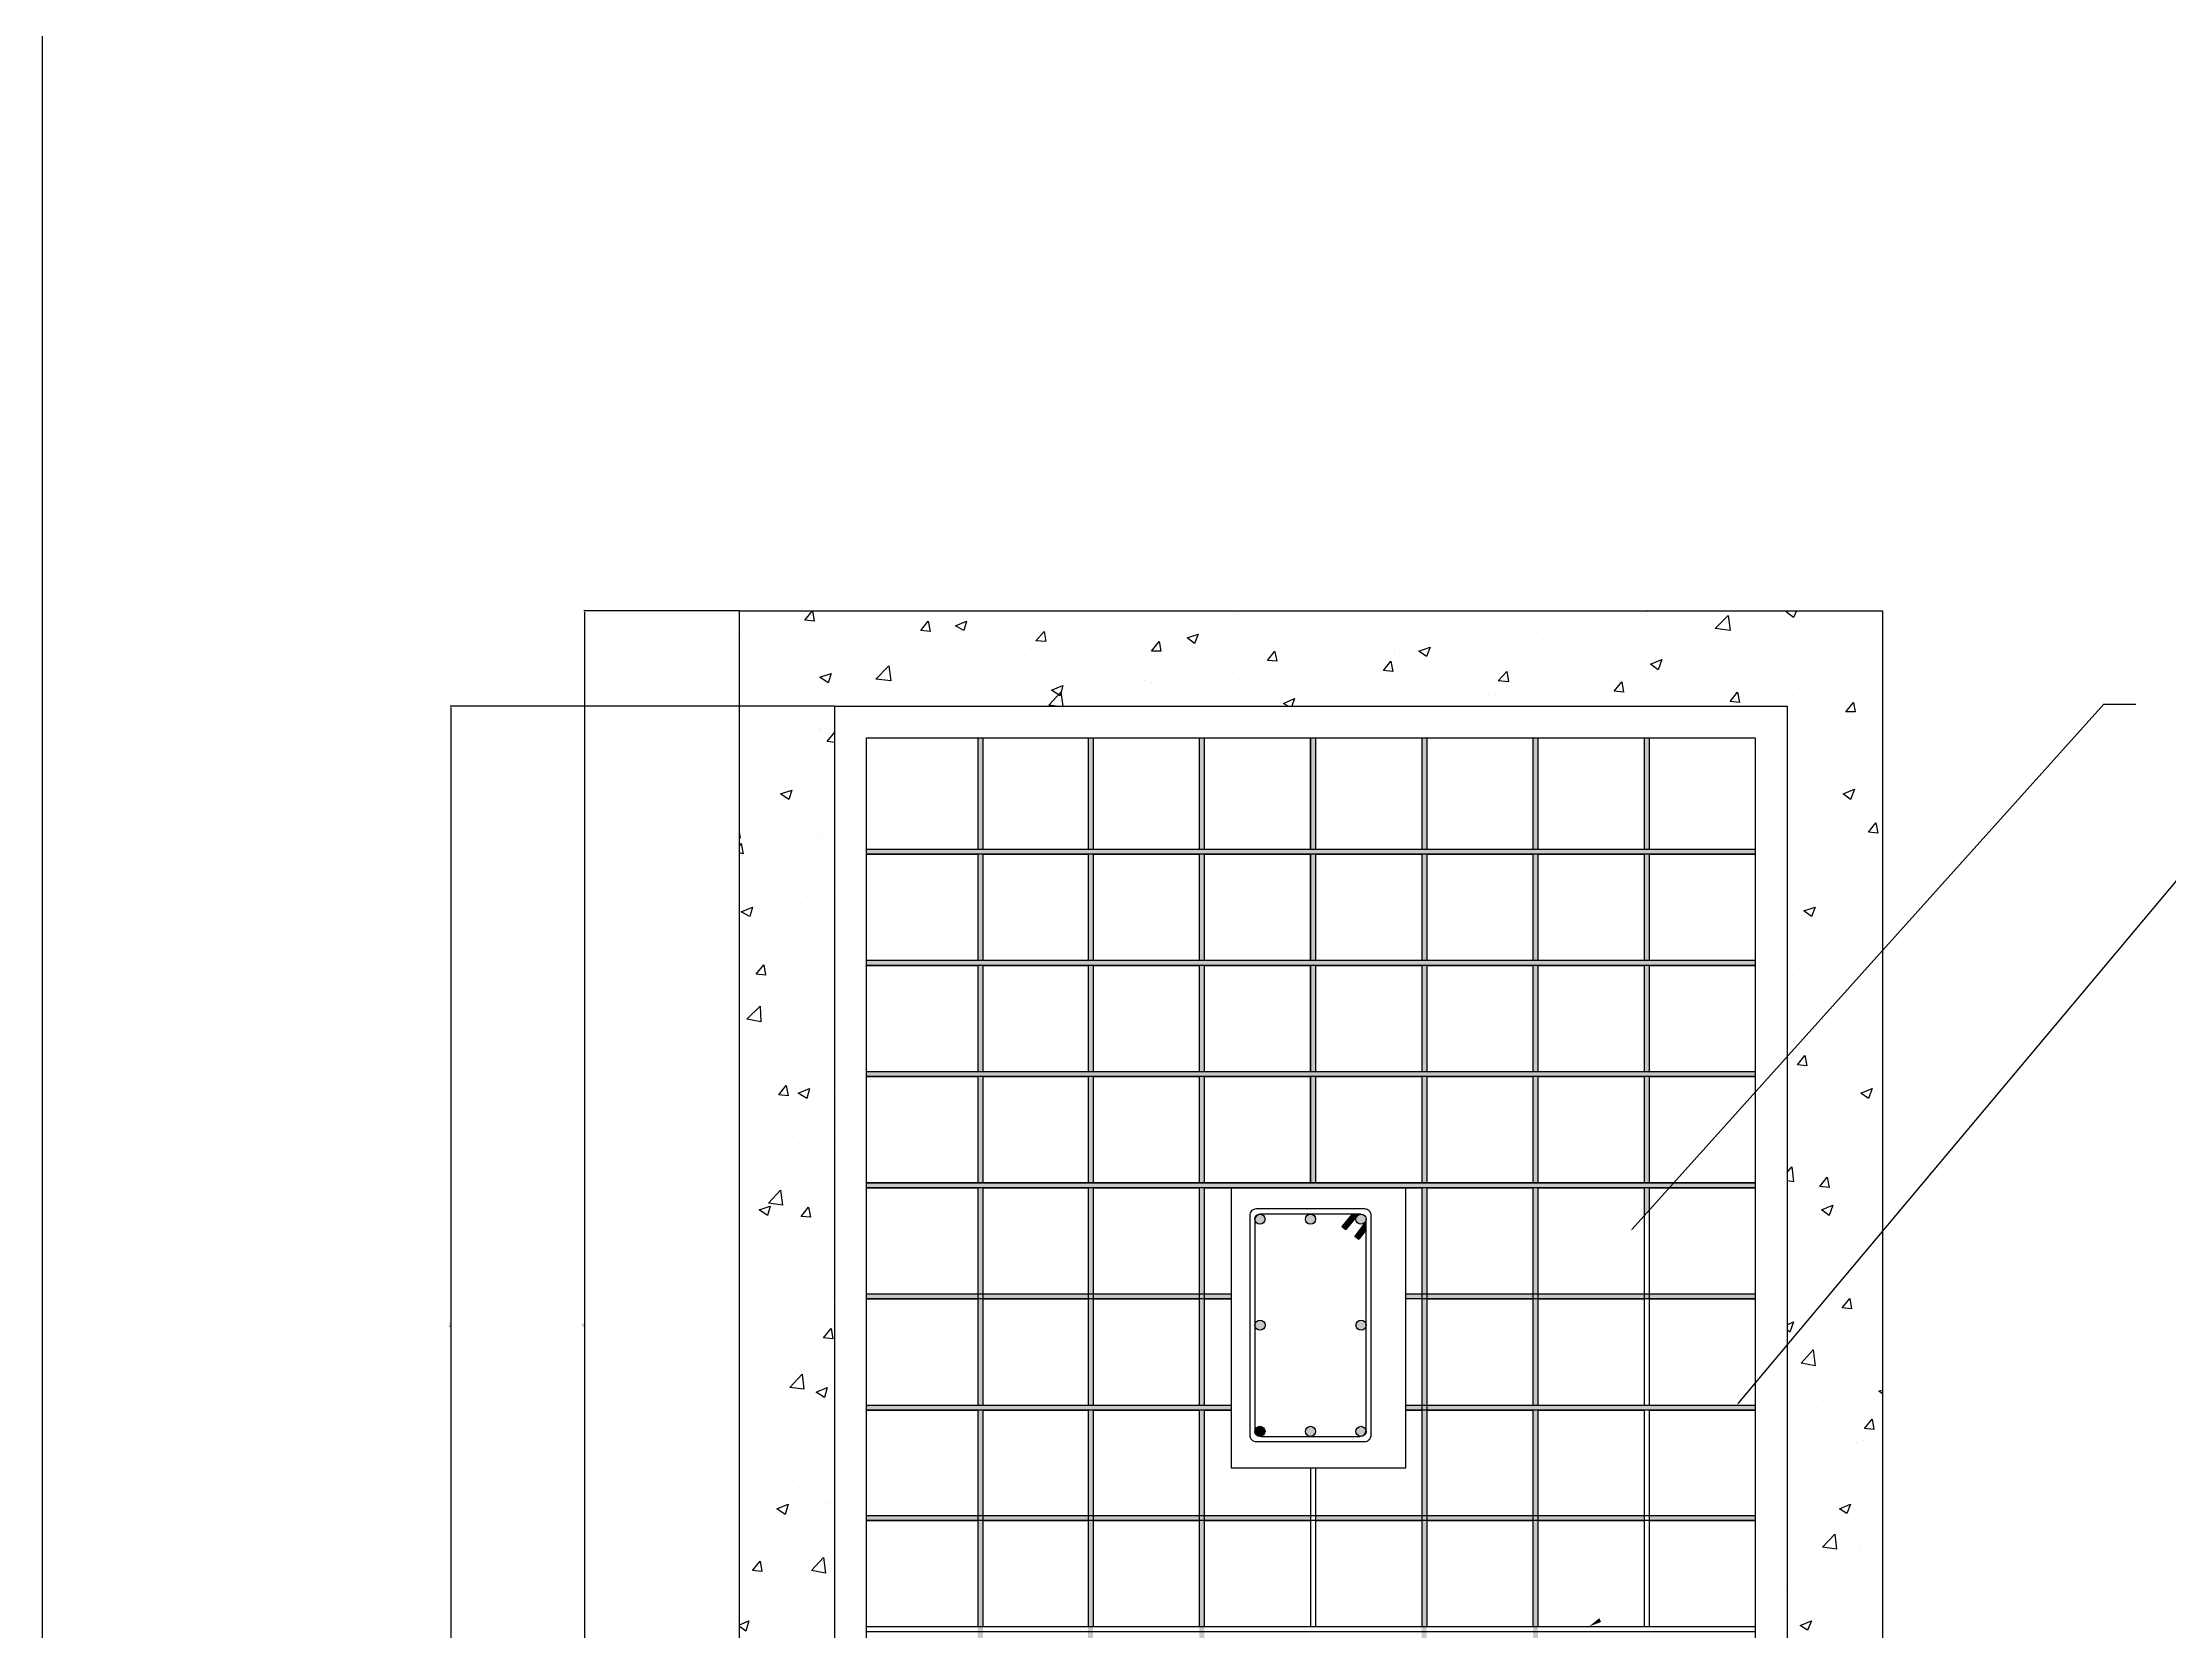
# Model space of a CAD drawing. Header units: millimetres. Extents: x -15359 to 171203, y -161916 to 32466.
# Drawn here: x 15325 to 19178, y -5821 to -2942 of the extents above; entities that cross this region are included whole.
import ezdxf
from ezdxf import colors
from ezdxf.entities.mleader import LeaderData, LeaderLine
from ezdxf.math import Vec2, Vec3

# ---------------------------------------------------------------- set-up
doc = ezdxf.new("R2010")
doc.units = ezdxf.units.MM
doc.header["$MEASUREMENT"] = 0
doc.styles.get("Standard").update_dxf_attribs({"font": 'Arial.ttf'})
doc.dimstyles.new('ISO-25', dxfattribs={"dimtxt": 2.5, "dimasz": 2.5, "dimexe": 1.25, "dimexo": 0.625, "dimtad": 1, "dimtxsty": 'Standard', "dimcen": 2.5, "dimadec": 0, "dimazin": 0, "dimtfac": 1, "dimtmove": 0, "dimatfit": 3, "dimfxl": 0, "dimarcsym": 0})

# ---------------------------------------------------------------- blocks, each defined once
blk = doc.blocks.new('*D49')
at = {"color": 0, "lineweight": -2}
for p, q in [((16586.7, -3971.3), (16305.3, -3971.3)), ((16306.6, -3973.8), (16306.6, -6557.6)), ((16586.7, -6560.1), (16305.3, -6560.1))]:
    blk.add_line(p, q, dxfattribs=at)
at = {"color": 0}
for points in [[(16306.2, -3973.8), (16307, -3973.8), (16306.6, -3971.3)], [(16306.2, -6557.6), (16307, -6557.6), (16306.6, -6560.1)]]:
    blk.add_solid(points, dxfattribs=at)
at = {"layer": 'Defpoints', "color": 0}
for p in [(16587.3, -3971.3), (16306.6, -6560.1), (16587.3, -6560.1)]:
    blk.add_point(p, dxfattribs=at)
at = {"color": 0, "insert": (16304.7, -5265.7), "char_height": 2.5, "attachment_point": 5, "rotation": 90}
blk.add_mtext('2590', dxfattribs=at)
blk = doc.blocks.new('*D52')
at = {"color": 0, "lineweight": -2}
for p, q in [((16759.4, -4144), (16063.3, -4144)), ((16064.5, -4146.5), (16064.5, -6384.9)), ((16759.4, -6387.4), (16063.3, -6387.4))]:
    blk.add_line(p, q, dxfattribs=at)
at = {"color": 0}
for points in [[(16064.1, -4146.5), (16064.9, -4146.5), (16064.5, -4144)], [(16064.1, -6384.9), (16064.9, -6384.9), (16064.5, -6387.4)]]:
    blk.add_solid(points, dxfattribs=at)
at = {"layer": 'Defpoints', "color": 0}
for p in [(16760, -4144), (16064.5, -6387.4), (16760, -6387.4)]:
    blk.add_point(p, dxfattribs=at)
at = {"color": 0, "insert": (16062.6, -5265.7), "char_height": 2.5, "attachment_point": 5, "rotation": 90}
blk.add_mtext('2000', dxfattribs=at)

msp = doc.modelspace()

# ---------------------------------------------------------------- hatches: boundary and pattern name
h = msp.add_hatch(color=256)
h.dxf.hatch_style = 1
h.paths.add_polyline_path([(17028.24147, -4201.55468), (17019.04116, -4201.55468), (17019.04116, -6329.83426), (17028.24147, -6329.83426)])
h.paths.add_polyline_path([(17228.03223, -4201.55468), (17218.83193, -4201.55468), (17218.83193, -6329.83426), (17228.03223, -6329.83426)])
h.paths.add_polyline_path([(17429.51614, -4201.55468), (17420.31583, -4201.55468), (17420.31583, -6329.83426), (17429.51614, -6329.83426)])
h.paths.add_polyline_path([(17631.00004, -5073.41087, -1), (17612.59944, -5073.41087, -1)], flags=0)
h.paths.add_polyline_path([(17539.55336, -5265.69447, -1), (17521.15275, -5265.69447, -1)], flags=0)
h.paths.add_polyline_path([(17631.00004, -5457.97807, -1), (17612.59944, -5457.97807, -1)], flags=0)
edge = h.paths.add_edge_path()
edge.add_arc((17530.25809, -5457.97807), 9.2003, 276.77739211, 360)
edge.add_arc((17530.25809, -5457.97807), 9.2003, 0, 173.22260829)
edge.add_arc((17532.55817, -5455.678), 11.50038, 186.06117605, 263.93882395)
edge = h.paths.add_edge_path()
edge.add_arc((17530.25809, -5073.41087), 9.2003, 186.77739209, 360)
edge.add_arc((17530.25809, -5073.41087), 9.2003, 0, 83.22260791)
edge.add_arc((17532.55817, -5075.71094), 11.50038, 96.06117606, 173.93882394)
h = msp.add_hatch(color=256)
h.dxf.hatch_style = 1
h.paths.add_polyline_path([(17631.00004, -4201.55468), (17621.79974, -4201.55468), (17621.79974, -5007.4903), (17631.00004, -5007.4903)])
h.paths.add_polyline_path([(18033.96786, -4201.55468), (18024.76755, -4201.55468), (18024.76755, -6329.83426), (18033.96786, -6329.83426)])
h.paths.add_polyline_path([(18235.45176, -4201.55468), (18226.25146, -4201.55468), (18226.25146, -5067.61208), (18235.45176, -5057.37575)])
h.paths.add_polyline_path([(17832.48395, -4201.55468), (17823.28365, -4201.55468), (17823.28365, -6329.83426), (17832.48395, -6329.83426)])
h = msp.add_hatch(color=256)
h.dxf.hatch_style = 1
h.paths.add_polyline_path([(18280.28828, -5007.4903), (16817.55725, -5007.4903), (16817.55725, -5016.69061), (18272.01915, -5016.69061)])
h.paths.add_polyline_path([(18427.73537, -4806.0064), (16817.55725, -4806.0064), (16817.55725, -4815.2067), (18427.73537, -4815.2067)])
h.paths.add_polyline_path([(18427.73537, -4604.52249), (16817.55725, -4604.52249), (16817.55725, -4613.7228), (18427.73537, -4613.7228)])
h.paths.add_polyline_path([(18427.73537, -4403.03858), (16817.55725, -4403.03858), (16817.55725, -4412.23889), (18427.73537, -4412.23889)])
h = msp.add_hatch(color=256)
h.dxf.hatch_style = 1
h.paths.add_polyline_path([(18427.73537, -5007.4903), (18280.28828, -5007.4903), (18272.01915, -5016.69061), (18427.73537, -5016.69061)])
h = msp.add_hatch(color=256)
h.dxf.hatch_style = 1
h.paths.add_polyline_path([(17539.45839, -5073.41087, 1), (17521.05779, -5073.41087, 1)])
h.paths.add_polyline_path([(17631.00004, -5073.41087, 1), (17612.59944, -5073.41087, 1)])
h.paths.add_polyline_path([(17722.54169, -5073.41087, 1), (17704.14108, -5073.41087, 1)])
h.paths.add_polyline_path([(17722.54169, -5267.01294), (17722.54169, -5264.376, 0.9305651082), (17704.23605, -5265.69447, 0.9305651082)])
h.paths.add_polyline_path([(17521.15275, -5265.69447, 1), (17539.55336, -5265.69447, 1)])
h.paths.add_polyline_path([(17539.45839, -5457.97807, 1), (17521.05779, -5457.97807, 1)])
h.paths.add_polyline_path([(17631.00004, -5457.97807, 1), (17612.59944, -5457.97807, 1)])
h.paths.add_polyline_path([(17722.54169, -5457.97807, 1), (17704.14108, -5457.97807, 1)])
h = msp.add_hatch(color=256)
h.dxf.hatch_style = 1
h.paths.add_polyline_path([(17631.00004, -5073.41087, -1), (17612.59944, -5073.41087, -1)], flags=0)
h.paths.add_polyline_path([(17539.55336, -5265.69447, -1), (17521.15275, -5265.69447, -1)], flags=0)
h.paths.add_polyline_path([(17631.00004, -5457.97807, -1), (17612.59944, -5457.97807, -1)], flags=0)
edge = h.paths.add_edge_path()
edge.add_arc((17530.25809, -5457.97807), 9.2003, 276.77739211, 360)
edge.add_arc((17530.25809, -5457.97807), 9.2003, 0, 173.22260829)
edge.add_arc((17532.55817, -5455.678), 11.50038, 186.06117605, 263.93882395)
edge = h.paths.add_edge_path()
edge.add_arc((17530.25809, -5457.97807), 9.2003, 276.77739211, 360)
edge.add_arc((17530.25809, -5457.97807), 9.2003, 0, 173.22260829)
edge.add_arc((17532.55817, -5455.678), 11.50038, 186.06117605, 263.93882395)
edge = h.paths.add_edge_path()
edge.add_arc((17530.25809, -5457.97807), 9.2003, 276.77739211, 360)
edge.add_arc((17530.25809, -5457.97807), 9.2003, 0, 173.22260829)
edge.add_arc((17532.55817, -5455.678), 11.50038, 186.06117605, 263.93882395)
h = msp.add_hatch(color=256)
h.dxf.hatch_style = 1
h.paths.add_polyline_path([(17722.54169, -5092.6478), (17722.54169, -5077.31609), (17702.25207, -5104.36304), (17709.61174, -5109.88399)])
h.paths.add_polyline_path([(17705.9082, -5067.98931, -0.2395899956), (17713.34139, -5064.21056), (17697.12647, -5064.21056), (17678.86605, -5086.71721), (17686.01061, -5092.51383)])
h = msp.add_hatch(color=256)
h.dxf.hatch_style = 1
h.paths.add_polyline_path([(18024.76755, -5208.97421), (17832.48395, -5208.97421), (17832.48395, -5218.17452), (18024.76755, -5218.17452)], flags=16)
h.paths.add_polyline_path([(17218.83193, -5208.97421), (17028.24147, -5208.97421), (17028.24147, -5218.17452), (17218.83193, -5218.17452)])
h.paths.add_polyline_path([(17019.04116, -5208.97421), (16817.55725, -5208.97421), (16817.55725, -5218.17452), (17019.04116, -5218.17452)])
h.paths.add_polyline_path([(17420.31583, -5208.97421), (17228.03223, -5208.97421), (17228.03223, -5218.17452), (17420.31583, -5218.17452)])
h.paths.add_polyline_path([(18427.73537, -5208.97421), (17794.50023, -5208.97421), (17794.50023, -5218.17452), (18427.73537, -5218.17452)])
h = msp.add_hatch(color=256)
h.dxf.hatch_style = 1
h.paths.add_polyline_path([(17477.88266, -5410.45812), (16817.55725, -5410.45812), (16817.55725, -5419.65842), (17477.88266, -5419.65842)])
h.paths.add_polyline_path([(17477.88266, -5208.97421), (17429.51614, -5208.97421), (17429.51614, -5218.17452), (17477.88266, -5218.17452)])
h = msp.add_hatch(color=256)
h.dxf.hatch_style = 1
h.paths.add_polyline_path([(18024.76755, -5208.97421), (17832.48395, -5208.97421), (17832.48395, -5218.17452), (18024.76755, -5218.17452)])
h = msp.add_hatch(color=256)
h.dxf.hatch_style = 1
h.paths.add_polyline_path([(18427.73537, -5410.45812), (17832.48395, -5410.45812), (17832.48395, -5419.65842), (18427.73537, -5419.65842)])
h.paths.add_polyline_path([(17823.28365, -5410.45812), (17794.50023, -5410.45812), (17794.50023, -5419.65842), (17823.28365, -5419.65842)])
h = msp.add_hatch(color=256)
h.dxf.hatch_style = 1
h.paths.add_polyline_path([(17019.04116, -5610.24888), (16817.55725, -5610.24888), (16817.55725, -5619.44919), (17019.04116, -5619.44919)])
h.paths.add_polyline_path([(17218.83193, -5610.24888), (17028.24147, -5610.24888), (17028.24147, -5619.44919), (17218.83193, -5619.44919)])
h.paths.add_polyline_path([(17420.31583, -5610.24888), (17228.03223, -5610.24888), (17228.03223, -5619.44919), (17420.31583, -5619.44919)])
h.paths.add_polyline_path([(17621.79974, -5610.24888), (17429.51614, -5610.24888), (17429.51614, -5619.44919), (17621.79974, -5619.44919)])
h.paths.add_polyline_path([(17823.28365, -5610.24888), (17631.00004, -5610.24888), (17631.00004, -5619.44919), (17823.28365, -5619.44919)])
h.paths.add_polyline_path([(18024.76755, -5610.24888), (17832.48395, -5610.24888), (17832.48395, -5619.44919), (18024.76755, -5619.44919)])
h.paths.add_polyline_path([(18226.25146, -5610.24888), (18033.96786, -5610.24888), (18033.96786, -5619.44919), (18226.25146, -5619.44919)])
h.paths.add_polyline_path([(18427.73537, -5610.24888), (18235.45176, -5610.24888), (18235.45176, -5619.44919), (18427.73537, -5619.44919)])

# ---------------------------------------------------------------- linework, layer by layer
for p, q in [((16817.55725, -5007.4903), (17019.04116, -5007.4903)), ((17028.24147, -5007.4903), (17218.83193, -5007.4903)), ((17228.03223, -5007.4903), (17420.31583, -5007.4903)), ((17429.51614, -5007.4903), (17823.28365, -5007.4903)), ((17832.48395, -5007.4903), (18024.76755, -5007.4903)), ((18033.96786, -5007.4903), (18226.25146, -5007.4903)), ((18235.45176, -5007.4903), (18427.73537, -5007.4903)), ((16817.55725, -5016.69061), (17019.04116, -5016.69061)), ((17028.24147, -5016.69061), (17218.83193, -5016.69061)), ((17228.03223, -5016.69061), (17420.31583, -5016.69061)), ((17429.51614, -5016.69061), (17823.28365, -5016.69061)), ((17832.48395, -5016.69061), (18024.76755, -5016.69061)), ((18033.96786, -5016.69061), (18226.25146, -5016.69061)), ((18235.45176, -5016.69061), (18427.73537, -5016.69061)), ((17697.12647, -5064.21056), (17678.86605, -5086.71721)), ((17706.50437, -5067.25451), (17686.01061, -5092.51383)), ((17722.54169, -5077.31609), (17702.25207, -5104.36304)), ((17678.86605, -5086.71721), (17686.01061, -5092.51383)), ((17702.25207, -5104.36304), (17709.61174, -5109.88399)), ((17722.54169, -5092.6478), (17709.61174, -5109.88399))]:
    msp.add_line(p, q)
at = {"color": 7, "lineweight": 25}
for points in [[(15324.67265, 2104.37253), (22278.10373, 2104.37253), (22278.10373, -7522.89323), (15324.67265, -7522.89323)], [(16587.28993, -3971.28736), (18658.00269, -3971.28736), (18658.00269, -6560.10159), (16587.28993, -6560.10159)], [(16719.35501, -3971.28736), (16722.7413, -3989.91192), (16705.80988, -3988.21878)], [(16929.30463, -3989.91192), (16932.69092, -4008.53648), (16915.75949, -4006.84334)], [(16998.72346, -3989.91192), (16993.64403, -4006.84334), (16978.40575, -3998.37763)], [(18382.02053, -4006.84334), (18354.93026, -4003.45706), (18378.63425, -3979.75307)], [(17139.25425, -4008.53648), (17142.64053, -4027.16104), (17124.01597, -4025.4679)], [(17347.51072, -4027.16104), (17350.89701, -4044.09247), (17333.96559, -4044.09247)], [(17418.62269, -4013.61591), (17411.85012, -4030.54733), (17398.30499, -4020.38848)], [(17838.52192, -4037.3199), (17831.74936, -4054.25132), (17818.20422, -4044.09247)], [(16861.57895, -4098.27301), (16834.48868, -4094.88673), (16858.19266, -4071.18274)], [(17767.40996, -4062.71703), (17770.79624, -4081.34159), (17753.86482, -4079.64845)], [(17977.35957, -4081.34159), (17980.74586, -4099.96615), (17962.1213, -4098.27301)], [(18258.42116, -4059.33074), (18251.64859, -4077.95531), (18238.10345, -4067.79645)], [(16753.21786, -4084.72787), (16748.13843, -4101.6593), (16732.90015, -4091.50044)], [(17173.11709, -4106.73872), (17168.03766, -4125.36328), (17152.79939, -4115.20443)], [(18185.61605, -4099.96615), (18189.00233, -4118.59072), (18172.07091, -4116.89757)], [(18395.56567, -4118.59072), (18398.95195, -4137.21528), (18382.02053, -4135.52214)], [(16759.99042, -4143.98785), (18485.3022, -4143.98785), (18485.3022, -6387.40109), (16759.99042, -6387.40109)], [(18605.51528, -4137.21528), (18608.90157, -4154.1467), (18591.97015, -4154.1467)], [(16817.55725, -4201.55468), (18427.73537, -4201.55468), (18427.73537, -6329.83426), (16817.55725, -6329.83426)], [(16682.10589, -4296.37063), (16677.02646, -4313.30205), (16661.78818, -4303.1432)], [(18607.20843, -4294.67749), (18600.43586, -4313.30205), (18586.89072, -4303.1432)], [(18646.15069, -4355.63061), (18649.53698, -4374.25517), (18632.60556, -4372.56203)], [(16610.99392, -4508.01339), (16605.9145, -4524.94481), (16590.67622, -4516.4791)], [(18536.09646, -4508.01339), (18529.32389, -4524.94481), (18515.77875, -4514.78596)], [(16631.31163, -4612.9882), (16634.69791, -4631.61276), (16617.76649, -4629.91962)], [(16626.2322, -4716.26987), (16600.83507, -4711.19044), (16624.53906, -4687.48645)], [(18517.4719, -4777.22298), (18520.85818, -4795.84755), (18503.92676, -4794.1544)], [(16671.94704, -4831.40353), (16675.33332, -4850.02809), (16658.4019, -4848.33495)], [(16714.27559, -4836.48296), (16709.19616, -4855.10752), (16693.95788, -4844.94867)], [(18639.37813, -4836.48296), (18632.60556, -4855.10752), (18619.06042, -4844.94867)], [(18427.73537, -5007.4903), (16817.55725, -5007.4903)], [(18558.10731, -4997.33145), (18561.49359, -5015.95602), (18544.56217, -5014.26287)], [(16665.17447, -5048.12571), (16639.77734, -5044.73943), (16661.78818, -5021.03544)], [(16643.16362, -5049.81886), (16638.0842, -5066.75028), (16622.84592, -5056.59142)], [(16712.58245, -5051.512), (16715.96873, -5070.13656), (16699.03731, -5068.44342)], [(18568.26616, -5048.12571), (18561.49359, -5066.75028), (18547.94845, -5056.59142)], [(18598.74272, -5217.43992), (18602.129, -5236.06448), (18585.19758, -5234.37134)], [(16753.21786, -5271.62047), (16756.60414, -5290.24503), (16739.67272, -5288.55189)], [(18536.09646, -5339.34615), (18510.69933, -5334.26672), (18532.71017, -5310.56274)], [(16704.11674, -5381.6747), (16678.7196, -5378.28842), (16700.73045, -5354.58443)], [(16746.44529, -5378.28842), (16741.36586, -5396.91298), (16726.12758, -5386.75413)], [(18639.37813, -5435.85525), (18642.76441, -5454.47981), (18625.83299, -5452.78667)], [(16675.33332, -5589.93118), (16670.25389, -5608.55574), (16655.01562, -5598.39689)], [(18600.43586, -5589.93118), (18593.66329, -5606.8626), (18580.11815, -5598.39689)], [(18575.03873, -5671.202), (18549.6416, -5667.81571), (18571.65244, -5644.11172)], [(16624.53906, -5693.21284), (16627.92534, -5711.83741), (16610.99392, -5710.14426)], [(16743.059, -5715.22369), (16717.66187, -5710.14426), (16739.67272, -5686.44028)], [(18529.32389, -5801.57394), (18522.55132, -5818.50536), (18509.00619, -5810.03965)]]:
    msp.add_lwpolyline(points, close=True, dxfattribs=at)
for points in [[(16639.77734, -3983.13935), (16639.77734, -3983.13935)], [(16712.58245, -3974.67364), (16712.58245, -3974.67364)], [(16741.36586, -3989.91192), (16741.36586, -3989.91192)], [(17029.20001, -3983.13935), (17029.20001, -3983.13935)], [(17300.10275, -4001.76391), (17300.10275, -4001.76391)], [(17337.35187, -4005.1502), (17337.35187, -4005.1502)], [(17372.90785, -3993.2982), (17372.90785, -3993.2982)], [(17440.63354, -3988.21878), (17440.63354, -3988.21878)], [(17482.96209, -3978.05992), (17482.96209, -3978.05992)], [(17484.65523, -3986.52563), (17484.65523, -3986.52563)], [(18062.01668, -4001.76391), (18062.01668, -4001.76391)], [(18082.33438, -4000.07077), (18082.33438, -4000.07077)], [(18143.2875, -3996.68449), (18143.2875, -3996.68449)], [(18233.02403, -3972.9805), (18233.02403, -3972.9805)], [(18233.02403, -3979.75307), (18233.02403, -3979.75307)], [(18502.23362, -3971.28736), (18497.15419, -3983.13935), (18483.60905, -3972.9805), (18486.99534, -3971.28736)], [(16590.67622, -4011.92277), (16590.67622, -4011.92277)], [(16634.69791, -4032.24047), (16634.69791, -4032.24047)], [(16688.87846, -4040.70618), (16688.87846, -4040.70618)], [(16792.16012, -4039.01304), (16792.16012, -4039.01304)], [(16858.19266, -4011.92277), (16858.19266, -4011.92277)], [(16947.92919, -4045.78561), (16947.92919, -4045.78561)], [(17003.80288, -4040.70618), (17003.80288, -4040.70618)], [(17098.61884, -4045.78561), (17098.61884, -4045.78561)], [(17115.55026, -4027.16104), (17115.55026, -4027.16104)], [(17186.66223, -4025.4679), (17186.66223, -4025.4679)], [(17269.62619, -4017.00219), (17269.62619, -4017.00219)], [(17557.46034, -4045.78561), (17560.84662, -4062.71703), (17543.9152, -4061.02389), (17557.46034, -4044.09247)], [(17774.18253, -4044.09247), (17774.18253, -4044.09247)], [(17782.64824, -4040.70618), (17782.64824, -4040.70618)], [(17892.70247, -4032.24047), (17892.70247, -4032.24047)], [(17929.9516, -4022.08162), (17929.9516, -4022.08162)], [(17958.73501, -4020.38848), (17958.73501, -4020.38848)], [(18031.54012, -4010.22962), (18031.54012, -4010.22962)], [(18527.63075, -4037.3199), (18527.63075, -4037.3199)], [(18619.06042, -4039.01304), (18619.06042, -4039.01304)], [(16697.34417, -4071.18274), (16697.34417, -4071.18274)], [(16746.44529, -4074.56902), (16746.44529, -4074.56902)], [(16853.11324, -4077.95531), (16853.11324, -4077.95531)], [(16888.66922, -4066.10331), (16888.66922, -4066.10331)], [(16929.30463, -4076.26216), (16929.30463, -4076.26216)], [(16930.99777, -4050.86503), (16930.99777, -4050.86503)], [(17035.97258, -4047.47875), (17035.97258, -4047.47875)], [(17103.69827, -4052.55818), (17103.69827, -4052.55818)], [(17259.46734, -4059.33074), (17259.46734, -4059.33074)], [(17415.23641, -4066.10331), (17415.23641, -4066.10331)], [(17481.26895, -4083.03473), (17481.26895, -4083.03473)], [(17571.00548, -4072.87588), (17571.00548, -4072.87588)], [(17591.32318, -4069.4896), (17591.32318, -4069.4896)], [(17633.65173, -4061.02389), (17633.65173, -4061.02389)], [(17664.12829, -4059.33074), (17664.12829, -4059.33074)], [(17721.69512, -4061.02389), (17721.69512, -4061.02389)], [(17726.77455, -4077.95531), (17726.77455, -4077.95531)], [(18227.9446, -4077.95531), (18227.9446, -4077.95531)], [(18322.76056, -4077.95531), (18322.76056, -4077.95531)], [(18376.9411, -4059.33074), (18376.9411, -4059.33074)], [(18434.50793, -4062.71703), (18434.50793, -4062.71703)], [(16636.39105, -4089.8073), (16636.39105, -4089.8073)], [(16737.97958, -4086.42102), (16737.97958, -4086.42102)], [(16758.29728, -4105.04558), (16758.29728, -4105.04558)], [(17008.88231, -4084.72787), (17008.88231, -4084.72787)], [(17161.2651, -4143.98785), (17147.71996, -4142.29471), (17169.73081, -4118.59072), (17173.11709, -4143.98785)], [(17164.65138, -4091.50044), (17164.65138, -4091.50044)], [(17222.21821, -4116.89757), (17222.21821, -4116.89757)], [(17295.02332, -4108.43186), (17295.02332, -4108.43186)], [(17320.42045, -4098.27301), (17320.42045, -4098.27301)], [(17333.96559, -4101.6593), (17333.96559, -4101.6593)], [(17381.37357, -4120.28386), (17381.37357, -4120.28386)], [(17406.7707, -4093.19359), (17406.7707, -4093.19359)], [(17476.18952, -4105.04558), (17476.18952, -4105.04558)], [(17552.38091, -4089.8073), (17552.38091, -4089.8073)], [(17631.95859, -4111.81815), (17631.95859, -4111.81815)], [(17787.72766, -4118.59072), (17787.72766, -4118.59072)], [(17882.54362, -4084.72787), (17882.54362, -4084.72787)], [(17926.56531, -4120.28386), (17926.56531, -4120.28386)], [(18038.31269, -4091.50044), (18038.31269, -4091.50044)], [(18065.40296, -4111.81815), (18065.40296, -4111.81815)], [(18078.9481, -4098.27301), (18078.9481, -4098.27301)], [(18194.08176, -4098.27301), (18194.08176, -4098.27301)], [(18249.95545, -4086.42102), (18249.95545, -4086.42102)], [(18349.85083, -4105.04558), (18349.85083, -4105.04558)], [(18392.17938, -4118.59072), (18392.17938, -4118.59072)], [(18507.31304, -4111.81815), (18507.31304, -4111.81815)], [(18561.49359, -4089.8073), (18561.49359, -4089.8073)], [(16588.98307, -4133.82899), (16588.98307, -4133.82899)], [(17037.66572, -4142.29471), (17037.66572, -4142.29471)], [(17183.27594, -4123.67014), (17183.27594, -4123.67014)], [(17581.16433, -4143.98785), (17572.69862, -4138.90842), (17593.01632, -4130.44271), (17587.9369, -4143.98785)], [(17779.26195, -4138.90842), (17779.26195, -4138.90842)], [(17882.54362, -4135.52214), (17882.54362, -4135.52214)], [(17945.18988, -4123.67014), (17945.18988, -4123.67014)], [(17955.34873, -4125.36328), (17955.34873, -4125.36328)], [(18100.95895, -4130.44271), (18100.95895, -4130.44271)], [(18256.72802, -4137.21528), (18256.72802, -4137.21528)], [(18412.49709, -4143.98785), (18412.49709, -4143.98785)], [(18524.24446, -4133.82899), (18524.24446, -4133.82899)], [(18541.17589, -4154.1467), (18541.17589, -4154.1467)], [(18568.26616, -4150.76042), (18568.26616, -4150.76042)], [(18615.67414, -4143.98785), (18615.67414, -4143.98785)], [(18630.91241, -4152.45356), (18630.91241, -4152.45356)], [(16670.25389, -4189.70268), (16670.25389, -4189.70268)], [(16732.90015, -4188.00954), (16732.90015, -4188.00954)], [(16734.59329, -4184.62326), (16734.59329, -4184.62326)], [(16759.99042, -4210.02039), (16746.44529, -4208.32725), (16759.99042, -4191.39583)], [(16699.03731, -4237.11066), (16699.03731, -4237.11066)], [(17019.04116, -4201.55468), (17019.04116, -4403.03858)], [(17028.24147, -4201.55468), (17028.24147, -4403.03858)], [(17218.83193, -4201.55468), (17218.83193, -4403.03858)], [(17228.03223, -4201.55468), (17228.03223, -4403.03858)], [(17420.31583, -4201.55468), (17420.31583, -4403.03858)], [(17429.51614, -4201.55468), (17429.51614, -4403.03858)], [(17621.79974, -4201.55468), (17621.79974, -4403.03858)], [(17631.00004, -4201.55468), (17631.00004, -4403.03858)], [(17823.28365, -4201.55468), (17823.28365, -4403.03858)], [(17832.48395, -4201.55468), (17832.48395, -4403.03858)], [(18024.76755, -4201.55468), (18024.76755, -4403.03858)], [(18033.96786, -4201.55468), (18033.96786, -4403.03858)], [(18226.25146, -4201.55468), (18226.25146, -4403.03858)], [(18235.45176, -4201.55468), (18235.45176, -4403.03858)], [(18520.85818, -4230.33809), (18520.85818, -4230.33809)], [(18537.7896, -4259.12151), (18537.7896, -4259.12151)], [(18603.82214, -4265.89408), (18603.82214, -4265.89408)], [(18647.84384, -4245.57637), (18647.84384, -4245.57637)], [(16592.36936, -4304.83634), (16592.36936, -4304.83634)], [(16731.20701, -4281.13236), (16731.20701, -4281.13236)], [(18573.34558, -4284.51864), (18573.34558, -4284.51864)], [(16677.02646, -4337.00604), (16677.02646, -4337.00604)], [(18517.4719, -4328.54033), (18517.4719, -4328.54033)], [(16587.28993, -4382.72088), (16588.98307, -4382.72088), (16587.28993, -4372.56203)], [(16727.82072, -4379.3346), (16727.82072, -4379.3346)], [(16737.97958, -4375.94831), (16737.97958, -4375.94831)], [(18571.65244, -4360.71003), (18571.65244, -4360.71003)], [(16587.28993, -4397.95916), (16590.67622, -4392.87973), (16594.0625, -4411.50429), (16587.28993, -4409.81115)], [(16687.18532, -4411.50429), (16687.18532, -4411.50429)], [(16700.73045, -4396.26602), (16700.73045, -4396.26602)], [(16817.55725, -4403.03858), (17019.04116, -4403.03858)], [(16817.55725, -4412.23889), (17019.04116, -4412.23889)], [(17019.04116, -4412.23889), (17019.04116, -4604.52249)], [(17028.24147, -4403.03858), (17218.83193, -4403.03858)], [(17028.24147, -4412.23889), (17218.83193, -4412.23889)], [(17028.24147, -4412.23889), (17028.24147, -4604.52249)], [(17218.83193, -4412.23889), (17218.83193, -4604.52249)], [(17228.03223, -4403.03858), (17420.31583, -4403.03858)], [(17228.03223, -4412.23889), (17420.31583, -4412.23889)], [(17228.03223, -4412.23889), (17228.03223, -4604.52249)], [(17420.31583, -4412.23889), (17420.31583, -4604.52249)], [(17429.51614, -4403.03858), (17621.79974, -4403.03858)], [(17429.51614, -4412.23889), (17621.79974, -4412.23889)], [(17429.51614, -4412.23889), (17429.51614, -4604.52249)], [(17621.79974, -4412.23889), (17621.79974, -4604.52249)], [(17631.00004, -4403.03858), (17823.28365, -4403.03858)], [(17631.00004, -4412.23889), (17823.28365, -4412.23889)], [(17631.00004, -4412.23889), (17631.00004, -4604.52249)], [(17823.28365, -4412.23889), (17823.28365, -4604.52249)], [(17832.48395, -4403.03858), (18024.76755, -4403.03858)], [(17832.48395, -4412.23889), (18024.76755, -4412.23889)], [(17832.48395, -4412.23889), (17832.48395, -4604.52249)], [(18024.76755, -4412.23889), (18024.76755, -4604.52249)], [(18033.96786, -4403.03858), (18226.25146, -4403.03858)], [(18033.96786, -4412.23889), (18226.25146, -4412.23889)], [(18033.96786, -4412.23889), (18033.96786, -4604.52249)], [(18226.25146, -4412.23889), (18226.25146, -4604.52249)], [(18235.45176, -4403.03858), (18427.73537, -4403.03858)], [(18235.45176, -4412.23889), (18427.73537, -4412.23889)], [(18235.45176, -4412.23889), (18235.45176, -4604.52249)], [(18514.08561, -4425.04943), (18514.08561, -4425.04943)], [(18547.94845, -4416.58372), (18547.94845, -4416.58372)], [(18561.49359, -4458.91227), (18561.49359, -4458.91227)], [(18608.90157, -4455.52599), (18608.90157, -4455.52599)], [(16587.28993, -4504.62711), (16587.28993, -4504.62711)], [(16617.76649, -4486.00255), (16617.76649, -4486.00255)], [(16697.34417, -4501.24082), (16697.34417, -4501.24082)], [(16724.43444, -4475.84369), (16724.43444, -4475.84369)], [(16758.29728, -4474.15055), (16758.29728, -4474.15055)], [(18495.46105, -4475.84369), (18495.46105, -4475.84369)], [(16622.84592, -4511.39968), (16622.84592, -4511.39968)], [(18510.69933, -4523.25167), (18510.69933, -4523.25167)], [(18630.91241, -4523.25167), (18630.91241, -4523.25167)], [(16721.04816, -4572.35279), (16721.04816, -4572.35279)], [(18488.68848, -4563.88708), (18488.68848, -4563.88708)], [(18602.129, -4565.58022), (18602.129, -4565.58022)], [(18646.15069, -4570.65965), (18646.15069, -4570.65965)], [(16619.45963, -4616.37449), (16619.45963, -4616.37449)], [(16699.03731, -4606.21563), (16699.03731, -4606.21563)], [(16731.20701, -4602.82935), (16731.20701, -4602.82935)], [(16817.55725, -4604.52249), (17019.04116, -4604.52249)], [(16817.55725, -4613.7228), (17019.04116, -4613.7228)], [(17019.04116, -4613.7228), (17019.04116, -4806.0064)], [(17028.24147, -4604.52249), (17218.83193, -4604.52249)], [(17028.24147, -4613.7228), (17218.83193, -4613.7228)], [(17028.24147, -4613.7228), (17028.24147, -4806.0064)], [(17218.83193, -4613.7228), (17218.83193, -4806.0064)], [(17228.03223, -4604.52249), (17420.31583, -4604.52249)], [(17228.03223, -4613.7228), (17420.31583, -4613.7228)], [(17228.03223, -4613.7228), (17228.03223, -4806.0064)], [(17420.31583, -4613.7228), (17420.31583, -4806.0064)], [(17429.51614, -4604.52249), (17621.79974, -4604.52249)], [(17429.51614, -4613.7228), (17621.79974, -4613.7228)], [(17429.51614, -4613.7228), (17429.51614, -4806.0064)], [(17621.79974, -4613.7228), (17621.79974, -4806.0064)], [(17631.00004, -4604.52249), (17823.28365, -4604.52249)], [(17631.00004, -4613.7228), (17823.28365, -4613.7228)], [(17631.00004, -4613.7228), (17631.00004, -4806.0064)], [(17823.28365, -4613.7228), (17823.28365, -4806.0064)], [(17832.48395, -4604.52249), (18024.76755, -4604.52249)], [(17832.48395, -4613.7228), (18024.76755, -4613.7228)], [(17832.48395, -4613.7228), (17832.48395, -4806.0064)], [(18024.76755, -4613.7228), (18024.76755, -4806.0064)], [(18033.96786, -4604.52249), (18226.25146, -4604.52249)], [(18033.96786, -4613.7228), (18226.25146, -4613.7228)], [(18033.96786, -4613.7228), (18033.96786, -4806.0064)], [(18226.25146, -4613.7228), (18226.25146, -4806.0064)], [(18235.45176, -4604.52249), (18427.73537, -4604.52249)], [(18235.45176, -4613.7228), (18427.73537, -4613.7228)], [(18235.45176, -4613.7228), (18235.45176, -4806.0064)], [(18507.31304, -4619.76077), (18507.31304, -4619.76077)], [(18656.30955, -4599.44307), (18656.30955, -4599.44307)], [(16717.66187, -4641.77162), (16717.66187, -4641.77162)], [(18571.65244, -4655.31675), (18571.65244, -4655.31675)], [(16622.84592, -4673.94132), (16622.84592, -4673.94132)], [(16715.96873, -4670.55503), (16715.96873, -4670.55503)], [(18525.93761, -4680.71388), (18525.93761, -4680.71388)], [(18598.74272, -4672.24817), (18598.74272, -4672.24817)], [(18652.92326, -4697.64531), (18652.92326, -4697.64531)], [(16653.32247, -4717.96301), (16653.32247, -4717.96301)], [(18503.92676, -4717.96301), (18503.92676, -4717.96301)], [(18588.58386, -4719.65615), (18588.58386, -4719.65615)], [(16712.58245, -4767.06413), (16712.58245, -4767.06413)], [(18493.76791, -4753.51899), (18493.76791, -4753.51899)], [(18632.60556, -4772.14356), (18632.60556, -4772.14356)], [(18649.53698, -4760.29156), (18649.53698, -4760.29156)], [(16658.4019, -4789.07498), (16658.4019, -4789.07498)], [(16687.18532, -4780.60927), (16687.18532, -4780.60927)], [(16817.55725, -4806.0064), (17019.04116, -4806.0064)], [(16817.55725, -4815.2067), (17019.04116, -4815.2067)], [(17019.04116, -4815.2067), (17019.04116, -5007.4903)], [(17028.24147, -4806.0064), (17218.83193, -4806.0064)], [(17028.24147, -4815.2067), (17218.83193, -4815.2067)], [(17028.24147, -4815.2067), (17028.24147, -5007.4903)], [(17218.83193, -4815.2067), (17218.83193, -5007.4903)], [(17228.03223, -4806.0064), (17420.31583, -4806.0064)], [(17228.03223, -4815.2067), (17420.31583, -4815.2067)], [(17228.03223, -4815.2067), (17228.03223, -5007.4903)], [(17420.31583, -4815.2067), (17420.31583, -5007.4903)], [(17429.51614, -4806.0064), (17621.79974, -4806.0064)], [(17429.51614, -4815.2067), (17621.79974, -4815.2067)], [(17429.51614, -4815.2067), (17429.51614, -5007.4903)], [(17621.79974, -4815.2067), (17621.79974, -5007.4903)], [(17631.00004, -4806.0064), (17823.28365, -4806.0064)], [(17631.00004, -4815.2067), (17823.28365, -4815.2067)], [(17631.00004, -4815.2067), (17631.00004, -5007.4903)], [(17823.28365, -4815.2067), (17823.28365, -5007.4903)], [(17832.48395, -4806.0064), (18024.76755, -4806.0064)], [(17832.48395, -4815.2067), (18024.76755, -4815.2067)], [(17832.48395, -4815.2067), (17832.48395, -5007.4903)], [(18024.76755, -4815.2067), (18024.76755, -5007.4903)], [(18033.96786, -4806.0064), (18226.25146, -4806.0064)], [(18033.96786, -4815.2067), (18226.25146, -4815.2067)], [(18033.96786, -4815.2067), (18033.96786, -5007.4903)], [(18226.25146, -4815.2067), (18226.25146, -5007.4903)], [(18235.45176, -4806.0064), (18427.73537, -4806.0064)], [(18235.45176, -4815.2067), (18427.73537, -4815.2067)], [(18235.45176, -4815.2067), (18235.45176, -5007.4903)], [(18498.84733, -4814.47211), (18498.84733, -4814.47211)], [(18522.55132, -4787.38184), (18522.55132, -4787.38184)], [(18649.53698, -4794.1544), (18649.53698, -4794.1544)], [(16756.60414, -4844.94867), (16756.60414, -4844.94867)], [(18559.80045, -4829.71039), (18559.80045, -4829.71039)], [(16709.19616, -4865.26637), (16709.19616, -4865.26637)], [(18531.01703, -4868.65265), (18531.01703, -4868.65265)], [(18556.41416, -4887.27722), (18556.41416, -4887.27722)], [(18629.21927, -4892.35664), (18629.21927, -4892.35664)], [(18646.15069, -4890.6635), (18646.15069, -4890.6635)], [(16683.79903, -4924.52634), (16683.79903, -4924.52634)], [(16758.29728, -4914.36749), (16758.29728, -4914.36749)], [(18495.46105, -4912.67435), (18495.46105, -4912.67435)], [(16602.52821, -4939.76462), (16602.52821, -4939.76462)], [(16705.80988, -4961.77547), (16705.80988, -4961.77547)], [(16758.29728, -4944.84405), (16758.29728, -4944.84405)], [(16663.48133, -4978.70689), (16663.48133, -4978.70689)], [(16697.34417, -4977.01375), (16697.34417, -4977.01375)], [(18485.3022, -4988.86574), (18493.76791, -4978.70689), (18497.15419, -5005.79716), (18485.3022, -5004.10402)], [(18492.07476, -5009.18345), (18492.07476, -5009.18345)], [(18642.76441, -4988.86574), (18642.76441, -4988.86574)], [(16607.60764, -5039.66), (16607.60764, -5039.66)], [(16680.41275, -5029.50115), (16680.41275, -5029.50115)], [(17019.04116, -5016.69061), (17019.04116, -5410.45812)], [(17028.24147, -5016.69061), (17028.24147, -5410.45812)], [(17218.83193, -5016.69061), (17218.83193, -5410.45812)], [(17228.03223, -5016.69061), (17228.03223, -5410.45812)], [(17420.31583, -5016.69061), (17420.31583, -5410.45812)], [(17429.51614, -5016.69061), (17429.51614, -5410.45812)], [(17477.88266, -5016.69061), (17477.88266, -5523.89864), (17794.50023, -5523.89864), (17794.50023, -5016.69061)], [(17823.28365, -5016.69061), (17823.28365, -5811.73279)], [(17832.48395, -5016.69061), (17832.48395, -5811.73279)], [(18024.76755, -5016.69061), (18024.76755, -5410.45812)], [(18033.96786, -5016.69061), (18033.96786, -5410.45812)], [(18226.25146, -5016.69061), (18226.25146, -5410.45812)], [(18235.45176, -5016.69061), (18235.45176, -5410.45812)], [(18571.65244, -5024.42173), (18571.65244, -5024.42173)], [(18629.21927, -5024.42173), (18629.21927, -5024.42173)], [(16702.42359, -5059.97771), (16702.42359, -5059.97771)], [(17722.54169, -5077.31609), (17722.54169, -5073.41087)], [(18534.40332, -5056.59142), (18534.40332, -5056.59142)], [(18639.37813, -5085.37484), (18639.37813, -5085.37484)], [(16700.73045, -5093.84055), (16700.73045, -5093.84055)], [(18488.68848, -5105.69254), (18488.68848, -5105.69254)], [(18586.89072, -5093.84055), (18586.89072, -5093.84055)], [(16604.22135, -5144.63481), (16604.22135, -5144.63481)], [(16685.49217, -5149.71424), (16685.49217, -5149.71424)], [(16699.03731, -5156.48681), (16699.03731, -5156.48681)], [(16714.27559, -5129.39653), (16714.27559, -5129.39653)], [(18559.80045, -5198.81536), (18559.80045, -5198.81536)], [(18571.65244, -5173.41823), (18571.65244, -5173.41823)], [(18583.50444, -5198.81536), (18583.50444, -5198.81536)], [(18635.99184, -5183.57708), (18635.99184, -5183.57708)], [(16756.60414, -5214.05364), (16756.60414, -5214.05364)], [(16817.55725, -5208.97421), (17019.04116, -5208.97421)], [(16817.55725, -5218.17452), (17019.04116, -5218.17452)], [(17028.24147, -5208.97421), (17218.83193, -5208.97421)], [(17028.24147, -5218.17452), (17218.83193, -5218.17452)], [(17228.03223, -5208.97421), (17420.31583, -5208.97421)], [(17228.03223, -5218.17452), (17420.31583, -5218.17452)], [(17429.51614, -5208.97421), (17477.88266, -5208.97421)], [(17429.51614, -5218.17452), (17477.88266, -5218.17452)], [(17832.48395, -5208.97421), (18024.76755, -5208.97421)], [(17832.48395, -5218.17452), (18024.76755, -5218.17452)], [(18033.96786, -5208.97421), (18226.25146, -5208.97421)], [(18033.96786, -5218.17452), (18226.25146, -5218.17452)], [(18235.45176, -5208.97421), (18427.73537, -5208.97421)], [(18235.45176, -5218.17452), (18427.73537, -5218.17452)], [(18485.3022, -5203.89479), (18485.3022, -5203.89479)], [(18509.00619, -5208.97421), (18509.00619, -5208.97421)], [(16638.0842, -5244.53019), (16638.0842, -5244.53019)], [(16643.16362, -5242.83705), (16643.16362, -5242.83705)], [(16695.65103, -5252.99591), (16695.65103, -5252.99591)], [(18485.3022, -5264.8479), (18497.15419, -5259.76847), (18490.38162, -5278.39304), (18485.3022, -5273.31361)], [(18629.21927, -5263.15476), (18629.21927, -5263.15476)], [(16704.11674, -5281.77932), (16704.11674, -5281.77932)], [(18505.6199, -5313.94902), (18505.6199, -5313.94902)], [(18617.36728, -5300.40388), (18617.36728, -5300.40388)], [(18632.60556, -5280.08618), (18632.60556, -5280.08618)], [(16692.26474, -5351.19815), (16692.26474, -5351.19815)], [(16697.34417, -5346.11872), (16697.34417, -5346.11872)], [(16744.75215, -5335.95987), (16744.75215, -5335.95987)], [(18514.08561, -5322.41473), (18514.08561, -5322.41473)], [(18576.73187, -5361.357), (18576.73187, -5361.357)], [(18627.52613, -5378.28842), (18627.52613, -5378.28842)], [(18658.00269, -5390.14041), (18651.23012, -5385.06099), (18658.00269, -5383.36784)], [(16741.36586, -5398.60612), (16741.36586, -5398.60612)], [(16817.55725, -5410.45812), (17019.04116, -5410.45812)], [(16817.55725, -5419.65842), (17019.04116, -5419.65842)], [(17019.04116, -5419.65842), (17019.04116, -5811.73279)], [(17028.24147, -5410.45812), (17218.83193, -5410.45812)], [(17028.24147, -5419.65842), (17218.83193, -5419.65842)], [(17028.24147, -5419.65842), (17028.24147, -5811.73279)], [(17218.83193, -5419.65842), (17218.83193, -5811.73279)], [(17228.03223, -5410.45812), (17420.31583, -5410.45812)], [(17228.03223, -5419.65842), (17420.31583, -5419.65842)], [(17228.03223, -5419.65842), (17228.03223, -5811.73279)], [(17420.31583, -5419.65842), (17420.31583, -5811.73279)], [(17429.51614, -5410.45812), (17477.88266, -5410.45812)], [(17429.51614, -5419.65842), (17477.88266, -5419.65842)], [(17429.51614, -5419.65842), (17429.51614, -5811.73279)], [(17794.50023, -5410.45812), (17823.28365, -5410.45812)], [(17794.50023, -5419.65842), (17823.28365, -5419.65842)], [(17832.48395, -5410.45812), (18024.76755, -5410.45812)], [(17832.48395, -5419.65842), (18024.76755, -5419.65842)], [(18024.76755, -5419.65842), (18024.76755, -5811.73279)], [(18033.96786, -5410.45812), (18226.25146, -5410.45812)], [(18033.96786, -5419.65842), (18226.25146, -5419.65842)], [(18033.96786, -5419.65842), (18033.96786, -5811.73279)], [(18226.25146, -5419.65842), (18226.25146, -5811.73279)], [(18235.45176, -5410.45812), (18427.73537, -5410.45812)], [(18235.45176, -5419.65842), (18427.73537, -5419.65842)], [(18235.45176, -5419.65842), (18235.45176, -5811.73279)], [(18539.48274, -5415.53754), (18539.48274, -5415.53754)], [(18569.9593, -5395.21984), (18569.9593, -5395.21984)], [(16668.56075, -5451.09353), (16668.56075, -5451.09353)], [(16688.87846, -5447.70724), (16688.87846, -5447.70724)], [(16741.36586, -5442.62782), (16741.36586, -5442.62782)], [(16587.28993, -5491.72894), (16587.28993, -5488.34265)], [(16587.28993, -5491.72894), (16587.28993, -5491.72894)], [(18612.28785, -5478.1838), (18612.28785, -5478.1838)], [(18624.13985, -5474.79752), (18624.13985, -5474.79752)], [(18647.84384, -5506.96722), (18647.84384, -5506.96722)], [(16683.79903, -5547.60263), (16683.79903, -5547.60263)], [(16685.49217, -5520.51235), (16685.49217, -5520.51235)], [(16685.49217, -5545.90948), (16685.49217, -5545.90948)], [(17621.79974, -5523.89864), (17621.79974, -5811.73279)], [(17631.00004, -5523.89864), (17631.00004, -5811.73279)], [(16588.98307, -5579.77233), (16588.98307, -5579.77233)], [(16592.36936, -5566.22719), (16592.36936, -5566.22719)], [(16665.17447, -5557.76148), (16665.17447, -5557.76148)], [(16746.44529, -5586.54489), (16746.44529, -5586.54489)], [(16754.911, -5584.85175), (16754.911, -5584.85175)], [(18558.10731, -5567.92033), (18558.10731, -5567.92033)], [(18620.75356, -5571.30661), (18620.75356, -5571.30661)], [(16817.55725, -5610.24888), (17019.04116, -5610.24888)], [(16817.55725, -5619.44919), (17019.04116, -5619.44919)], [(17028.24147, -5610.24888), (17218.83193, -5610.24888)], [(17028.24147, -5619.44919), (17218.83193, -5619.44919)], [(17228.03223, -5610.24888), (17420.31583, -5610.24888)], [(17228.03223, -5619.44919), (17420.31583, -5619.44919)], [(17429.51614, -5610.24888), (17621.79974, -5610.24888)], [(17429.51614, -5619.44919), (17621.79974, -5619.44919)], [(17631.00004, -5610.24888), (17823.28365, -5610.24888)], [(17631.00004, -5619.44919), (17823.28365, -5619.44919)], [(17832.48395, -5610.24888), (18024.76755, -5610.24888)], [(17832.48395, -5619.44919), (18024.76755, -5619.44919)], [(18033.96786, -5610.24888), (18226.25146, -5610.24888)], [(18033.96786, -5619.44919), (18226.25146, -5619.44919)], [(18235.45176, -5610.24888), (18427.73537, -5610.24888)], [(18235.45176, -5619.44919), (18427.73537, -5619.44919)], [(18569.9593, -5622.10088), (18569.9593, -5622.10088)], [(18644.45755, -5611.94202), (18644.45755, -5611.94202)], [(16682.10589, -5642.41858), (16682.10589, -5642.41858)], [(16699.03731, -5657.65686), (16699.03731, -5657.65686)], [(18554.72102, -5627.1803), (18554.72102, -5627.1803)], [(18627.52613, -5632.25973), (18627.52613, -5632.25973)], [(16587.28993, -5672.89514), (16587.28993, -5672.89514)], [(16626.2322, -5696.59913), (16626.2322, -5696.59913)], [(18617.36728, -5666.12257), (18617.36728, -5666.12257)], [(18617.36728, -5669.50886), (18617.36728, -5669.50886)], [(16677.02646, -5740.62082), (16677.02646, -5740.62082)], [(16695.65103, -5715.22369), (16695.65103, -5715.22369)], [(18493.76791, -5737.23454), (18493.76791, -5737.23454)], [(18566.57302, -5727.07569), (18566.57302, -5727.07569)], [(16621.15277, -5772.79052), (16621.15277, -5772.79052)], [(18497.15419, -5774.48366), (18497.15419, -5774.48366)], [(18569.9593, -5764.32481), (18569.9593, -5764.32481)], [(18613.98099, -5766.01795), (18613.98099, -5766.01795)], [(16587.28993, -5808.34651), (16604.22135, -5801.57394), (16599.14193, -5820.1985), (16587.28993, -5811.73279)], [(16817.55725, -5811.73279), (17019.04116, -5811.73279)], [(17028.24147, -5811.73279), (17218.83193, -5811.73279)], [(17228.03223, -5811.73279), (17420.31583, -5811.73279)], [(17429.51614, -5811.73279), (17621.79974, -5811.73279)], [(17631.00004, -5811.73279), (17823.28365, -5811.73279)], [(17832.48395, -5811.73279), (18024.76755, -5811.73279)], [(18033.96786, -5811.73279), (18226.25146, -5811.73279)], [(18235.45176, -5811.73279), (18427.73537, -5811.73279)], [(18652.92326, -5781.25623), (18652.92326, -5781.25623)]]:
    msp.add_lwpolyline(points, dxfattribs=at)
for points in [[(17621.79974, -4403.03858), (17621.79974, -4201.55468), (17631.00004, -4201.55468), (17631.00004, -4403.03858)], [(17621.79974, -4604.52249), (17621.79974, -4412.23889)], [(17631.00004, -4412.23889), (17631.00004, -4604.52249)], [(17621.79974, -4806.0064), (17621.79974, -4613.7228)], [(17631.00004, -4613.7228), (17631.00004, -4806.0064)], [(17631.00004, -4815.2067), (17631.00004, -5007.4903), (17621.79974, -5007.4903), (17621.79974, -4815.2067)], [(17477.88266, -5218.17452), (16817.55725, -5218.17452), (16817.55725, -5208.97421), (17477.88266, -5208.97421)], [(17794.50023, -5208.97421), (18427.73537, -5208.97421), (18427.73537, -5218.17452), (17794.50023, -5218.17452)], [(17477.88266, -5419.65842), (16817.55725, -5419.65842), (16817.55725, -5410.45812), (17477.88266, -5410.45812)], [(17794.50023, -5410.45812), (18427.73537, -5410.45812), (18427.73537, -5419.65842), (17794.50023, -5419.65842)], [(18427.73537, -5811.73279), (18427.73537, -5820.93309), (16817.55725, -5820.93309), (16817.55725, -5811.73279), (18235.45176, -5811.73279)]]:
    msp.add_lwpolyline(points)
for points in [[(16817.55725, -4403.03858), (18427.73537, -4403.03858), (18427.73537, -4412.23889), (16817.55725, -4412.23889)], [(16817.55725, -4604.52249), (18427.73537, -4604.52249), (18427.73537, -4613.7228), (16817.55725, -4613.7228)], [(16817.55725, -4806.0064), (18427.73537, -4806.0064), (18427.73537, -4815.2067), (16817.55725, -4815.2067)], [(16817.55725, -5007.4903), (18427.73537, -5007.4903), (18427.73537, -5016.69061), (16817.55725, -5016.69061)], [(16817.55725, -5610.24888), (18427.73537, -5610.24888), (18427.73537, -5619.44919), (16817.55725, -5619.44919)]]:
    msp.add_lwpolyline(points, close=True)
msp.add_lwpolyline([(17523.35786, -5476.37868), (17720.24162, -5476.37868, 0.4142135624), (17731.742, -5464.8783), (17731.742, -5066.51064, 0.4142135624), (17720.24162, -5055.01026), (17523.35786, -5055.01026, 0.4142135624), (17511.85748, -5066.51064), (17511.85748, -5464.8783, 0.4142135624)], format="xyb", close=True, dxfattribs=at)
msp.add_lwpolyline([(17713.34139, -5064.21056), (17532.55817, -5064.21056, 0.4142135624), (17521.05779, -5075.71094), (17521.05779, -5455.678, 0.4142135624), (17532.55817, -5467.17838), (17711.04131, -5467.17838, 0.4142135624), (17722.54169, -5455.678), (17722.54169, -5077.31609)], format="xyb", dxfattribs=at)
for centre in [(17530.25809, -5073.41087), (17621.79974, -5073.41087), (17713.34139, -5073.41087), (17530.35305, -5265.69447), (17713.43635, -5265.69447), (17530.25809, -5457.97807), (17621.79974, -5457.97807), (17713.34139, -5457.97807)]:
    msp.add_circle(centre, 9.2003)
at = {"color": 7}
msp.add_solid([(18148.36692, -5803.26708), (18126.35608, -5811.73279), (18144.98064, -5796.49451)], dxfattribs=at)

# ---------------------------------------------------------------- dimensions: what is measured, and where the dimension line sits
for base, p1, p2, text, picture, middle in [((16306.59817, -6560.10159), (16587.28993, -3971.28736), (16587.28993, -6560.10159), '2590', '*D49', (16304.69674, -5265.69447)), ((16064.52517, -6387.40109), (16759.99042, -4143.98785), (16759.99042, -6387.40109), '2000', '*D52', (16062.62374, -5265.69447))]:
    dim = msp.add_linear_dim(base=base, p1=p1, p2=p2, angle=90, text=text, dimstyle='ISO-25')
    dim.commit()
    dim.dimension.update_dxf_attribs({"geometry": picture, "text_midpoint": middle})

# ---------------------------------------------------------------- leaders
ml = msp.add_multileader_mtext('Standard')
ml.set_content('', color=256)
ml.set_leader_properties()
ml.build(insert=Vec2(0, 0))
ml.multileader.update_dxf_attribs({"dogleg_length": 50, "arrow_head_size": 4.60015})
ctx = ml.context
ctx.base_point, ctx.char_height, ctx.arrow_head_size, ctx.landing_gap_size, ctx.plane_origin = Vec3(19116.89103, -4140.65681), 4.60015, 4.60015, 2.30008, Vec3(18201.76162, -5094.85966)
notes = []
notes.append((ctx, [(0, (1, 1, 0), (19059.38913, -4140.65681), (1, 0), 57.5019, [(0, [(18201.76162, -5094.85966)], 0, [])])]))
ctx.mtext.insert, ctx.mtext.flow_direction = Vec3(19119.19111, -4138.35674), 5
ml = msp.add_multileader_mtext('Standard')
ml.set_content('', color=256)
ml.set_leader_properties()
ml.build(insert=Vec2(0, 0))
ml.multileader.update_dxf_attribs({"dogleg_length": 50, "arrow_head_size": 4.60015})
ctx = ml.context
ctx.base_point, ctx.char_height, ctx.arrow_head_size, ctx.landing_gap_size, ctx.plane_origin = Vec3(19251.67274, -4456.25527), 4.60015, 4.60015, 2.30008, Vec3(18394.04523, -5410.45812)
notes.append((ctx, [(0, (1, 1, 0), (19194.17084, -4456.25527), (1, 0), 57.5019, [(0, [(18394.04523, -5410.45812)], 0, [])])]))
ctx.mtext.insert, ctx.mtext.flow_direction = Vec3(19253.97281, -4453.95519), 5
for ctx, leaders in notes:
    for number, flags, end, landing, length, lines in leaders:
        leader = LeaderData()
        leader.index, (leader.has_last_leader_line, leader.has_dogleg_vector, leader.attachment_direction) = number, flags
        leader.last_leader_point, leader.dogleg_vector, leader.dogleg_length = Vec3(end), Vec3(landing), length
        for number, points, colour, breaks in lines:
            line = LeaderLine()
            line.index, line.vertices, line.color, line.breaks = number, Vec3.list(points), colors.encode_raw_color(colour), breaks
            leader.lines.append(line)
        ctx.leaders.append(leader)

doc.saveas('drawing.dxf')
